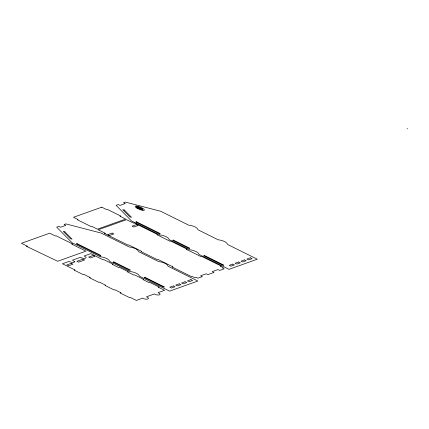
<?xml version="1.0" encoding="UTF-8"?>
<svg xmlns="http://www.w3.org/2000/svg" width="429" height="429" viewBox="0 0 429 429"><rect width="100%" height="100%" fill="white"/><g stroke="black" fill="none" stroke-linecap="round" stroke-linejoin="round"><path stroke-width="0.64" d="M159.727 234.931C162.854 235.172 168.549 236.915 169.257 239.661L189.559 249.732C192.691 249.973 198.38 251.716 199.094 254.461L229.043 269.315L257.309 259.207L227.633 244.487C226.968 241.763 221.284 240.031 218.195 239.806L198.091 229.831C197.426 227.107 191.747 225.375 188.658 225.15L160.655 211.256L125.289 202.064L123.547 202.686L125.252 203.534L120.034 205.4L118.329 204.553L116.136 205.335L131.451 220.903L159.797 234.963M100.279 256.757C103.41 256.992 109.1 258.741 109.813 261.481L130.116 271.557C133.242 271.798 138.937 273.541 139.645 276.287L169.594 291.141L197.86 281.033L168.184 266.307C167.519 263.583 161.84 261.851 158.746 261.626L138.647 251.657C137.982 248.933 132.298 247.201 129.209 246.97L101.212 233.081L65.841 223.89L64.098 224.512L65.803 225.359L60.586 227.22L58.88 226.378L56.692 227.161L72.002 242.723L100.354 256.789M407.057 128.571L407.55 128.818M137.452 207.808L139.264 208.44L138.277 207.92A1.512 0.37 22.6 0 1 137.72 207.202A1.512 0.37 22.6 0 1 139.409 207.636L140.68 207.958L139.57 207.405A2.601 0.638 22.6 0 0 136.615 206.606A2.601 0.638 22.6 0 0 137.446 207.808M74.753 261.862L72.565 262.645L68.913 261.438L62.425 263.76L74.936 269.964L74.281 270.195L83.376 274.71L84.03 274.48L90.283 277.579L89.634 277.815L98.729 282.325L99.383 282.094L105.636 285.194L104.982 285.43L114.076 289.94L114.731 289.709L120.983 292.814L120.335 293.045L129.601 297.64L130.255 297.41L136.336 300.429L142.857 298.096C144.675 299.973 152.075 299.329 146.471 296.804L154.472 293.94C156.29 295.822 163.69 295.179 158.081 292.653L164.602 290.32L158.349 287.216L159.003 286.985L149.909 282.47L149.254 282.706L143.002 279.601L143.651 279.37L134.556 274.855L133.902 275.086L127.649 271.986L128.303 271.75L119.203 267.24L118.554 267.471L112.296 264.371L112.95 264.135L103.856 259.625L103.201 259.856L90.696 253.652L84.132 255.995C89.747 258.526 82.341 259.17 80.523 257.287L72.522 260.151L74.753 261.862M27.193 246.139L26.544 246.375L57.663 261.256L85.929 251.147L71.847 244.16L72.49 243.929L56.113 235.805L55.464 236.036L49.71 233.183L21.45 243.291L27.193 246.139M101.77 207.18L73.498 217.288L78.051 219.546L77.397 219.782L86.486 224.292L91.039 226.55L91.693 226.314L97.431 229.161L125.697 219.053L119.954 216.205L120.608 215.975L106.966 209.207L106.317 209.438L101.77 207.18M139.307 208.135L139.007 208.242L139.597 208.532L139.211 208.671L142.868 209.904L142.09 208.585L140.985 208.033L139.892 208.424L139.307 208.135M141.436 208.676L140.862 208.88L141.838 209.368L141.436 208.676M136.492 221.809L135.843 222.04L159.556 233.805L160.21 233.574L136.492 221.809M105.126 233.22L104.472 233.451L127.971 245.109L128.625 244.879L141.747 251.389L141.093 251.619L157.475 259.749L158.129 259.513L172.908 266.849L172.254 267.079L191.473 276.614L192.128 276.383L194.997 277.804L196.251 277.359L197.946 278.196L202.3 276.635L200.59 275.788L206.247 273.782L207.936 274.624L213.991 272.458L212.285 271.611L218.018 269.573L219.707 270.415L224.174 268.817L222.463 267.969L223.311 267.68L220.442 266.259L221.096 266.023L201.898 256.499L201.244 256.735L186.411 249.372L187.065 249.142L170.715 241.028L170.061 241.264L156.966 234.765L157.62 234.534L134.111 222.871L133.457 223.101L126.539 219.669L98.177 229.772L105.126 233.22M77.048 243.629L76.394 243.865L100.107 255.63L100.761 255.394L77.048 243.629M112.13 233.076L107.786 234.625L109.492 235.473L113.835 233.918L112.13 233.076M136.417 224.624L132.068 226.18L133.773 227.027L138.122 225.472L136.417 224.624M71.268 263.315L66.919 264.87L68.624 265.717L72.978 264.162L71.268 263.315M82.958 259.132L76.893 261.304L78.598 262.151L84.663 259.979L82.958 259.132M93.163 255.486L88.674 257.089L90.38 257.936L94.868 256.333L93.163 255.486M173.295 240.063L172.64 240.299L189.114 248.471L189.768 248.235L173.295 240.063M113.846 261.888L113.197 262.124L129.671 270.297L130.319 270.061L113.846 261.888M204.413 255.502L203.759 255.738L223.166 265.363L223.82 265.133L204.413 255.502M144.964 277.327L144.31 277.558L163.717 287.189L164.371 286.953L144.964 277.327M232.754 264.103L229.274 265.347L230.984 266.195L234.459 264.95L232.754 264.103M238.626 262.006L235.146 263.25L236.851 264.098L240.331 262.854L238.626 262.006M244.498 259.904L241.018 261.148L242.723 261.996L246.203 260.752L244.498 259.904M250.37 257.808L246.889 259.052L248.595 259.899L252.075 258.655L250.37 257.808M173.305 285.929L169.83 287.173L171.536 288.02L175.016 286.776L173.305 285.929M179.177 283.832L175.702 285.076L177.408 285.918L180.882 284.674L179.177 283.832M185.049 281.73L181.569 282.974L183.274 283.821L186.754 282.577L185.049 281.73M190.921 279.633L187.446 280.877L189.146 281.719L192.632 280.48L190.921 279.633M124.378 210.028L122.71 209.599L129.864 216.929L131.531 217.358L124.378 210.028M64.929 231.853L63.261 231.419L70.415 238.749L72.083 239.184L64.929 231.853M137.055 208.231A4.966 1.217 22.6 0 0 144.375 210.162A4.966 1.217 22.6 0 0 137.972 206.328A4.966 1.217 22.6 0 0 137.055 208.231"/></g></svg>
